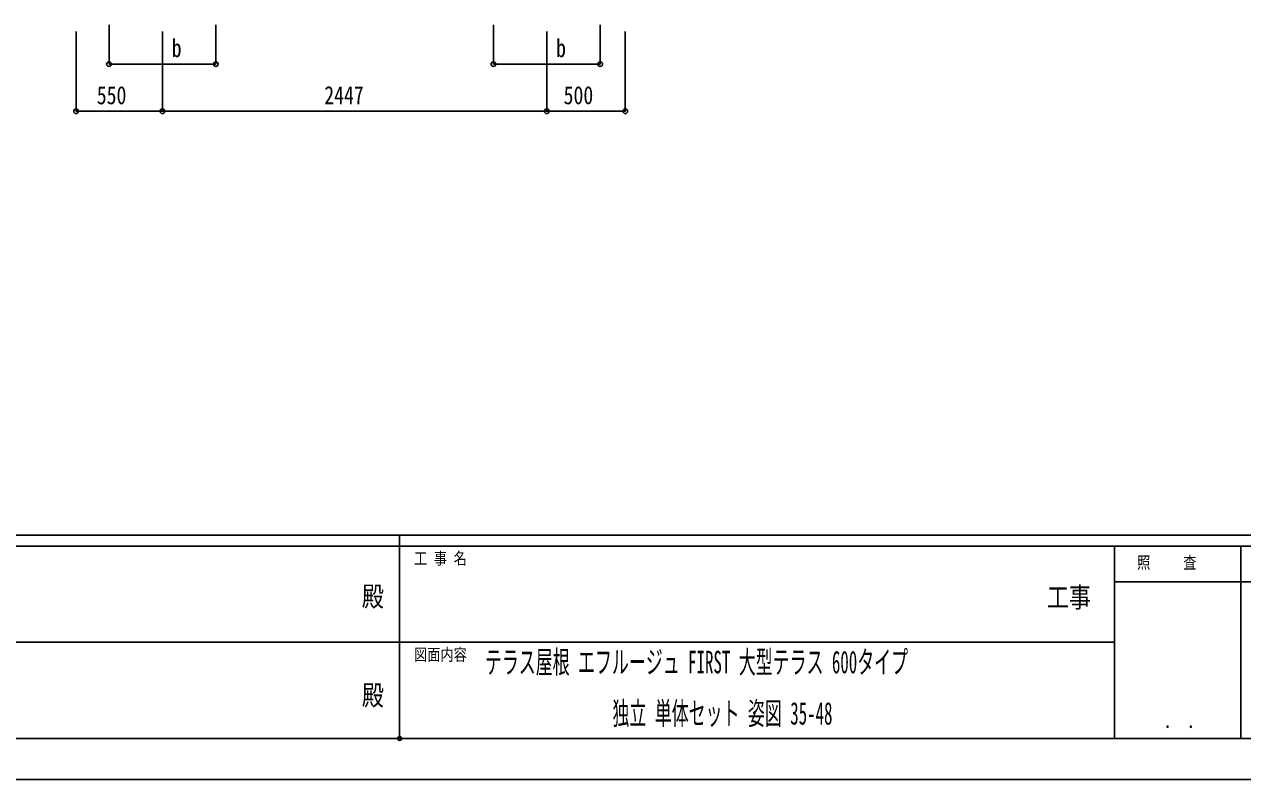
# Model space of a CAD drawing. Units: millimetres, scale not verified. Extents: x -14718 to 14718, y -10395 to 10395.
# Drawn here: x -2406 to 5349, y -10395 to -5584 of the extents above; entities that cross this region are included whole.
import ezdxf
from ezdxf.enums import TextEntityAlignment as Align

# ---------------------------------------------------------------- set-up
doc = ezdxf.new("R2010")
doc.units = ezdxf.units.MM
doc.header["$LTSCALE"] = 50
doc.header["$PDMODE"] = 32
doc.header["$PDSIZE"] = 25
for name, color, linetype in [('0-2_USER1', 3, 'Continuous'), ('0-6_YKK_D', 6, 'Continuous'), ('0-7_YKK_ZWAK', 7, 'Continuous')]:
    doc.layers.add(name, color=color, linetype=linetype)
doc.styles.add('ＭＳ ゴシック', font='')
doc.styles.get('ＭＳ ゴシック').set_extended_font_data('MS Gothic')

msp = doc.modelspace()

# ---------------------------------------------------------------- linework, layer by layer
at = {"layer": '0-6_YKK_D'}
for p, q in [((-2077.39, -5630.37), (-2077.39, -6138.5)), ((-1867.43, -5587.5), (-1867.43, -5838.5)), ((-1527.43, -5630.37), (-1527.43, -6138.5)), ((-1527.43, -5630.37), (-1527.43, -6138.5)), ((-1187.43, -5587.5), (-1187.43, -5838.5)), ((579.39, -5587.5), (579.39, -5838.5)), ((919.39, -5630.37), (919.39, -6138.5)), ((919.39, -5630.37), (919.39, -6138.5)), ((1259.39, -5587.5), (1259.39, -5838.5)), ((1419.39, -5630.37), (1419.39, -6138.5)), ((-1867.43, -5837.5), (-1187.43, -5837.5)), ((579.39, -5837.5), (1259.39, -5837.5)), ((-2077.39, -6137.5), (-1527.43, -6137.5)), ((-1527.43, -6137.5), (919.39, -6137.5)), ((1419.39, -6137.5), (919.39, -6137.5))]:
    msp.add_line(p, q, dxfattribs=at)
for centre in [(-1867.43, -5837.5), (-1187.43, -5837.5), (579.39, -5837.5), (1259.39, -5837.5), (-2077.39, -6137.5), (-1527.43, -6137.5), (-1527.43, -6137.5), (919.39, -6137.5), (919.39, -6137.5), (1419.39, -6137.5)]:
    msp.add_circle(centre, 14.88, dxfattribs=at)
at = {"layer": '0-7_YKK_ZWAK'}
for p, q in [((13632.57, -8837.5), (-13667.43, -8837.5)), ((-17.43, -8837.5), (-17.43, -10132.5)), ((-17.43, -8907.5), (-4567.43, -8907.5)), ((4532.57, -8907.5), (-17.43, -8907.5)), ((5337.57, -8907.5), (5337.57, -10132.5)), ((6947.57, -9135), (4532.57, -9135)), ((-4541.18, -9520), (-17.43, -9520)), ((-17.43, -9520), (4532.57, -9520)), ((-4567.43, -10132.5), (-17.43, -10132.5)), ((-17.43, -10132.5), (4532.57, -10132.5)), ((4532.57, -10132.5), (6947.57, -10132.5))]:
    msp.add_line(p, q, dxfattribs=at)
msp.add_lwpolyline([(-14717.5, -10395), (14717.5, -10395), (14717.5, 10395), (-14717.5, 10395)], close=True, dxfattribs=at)
msp.add_lwpolyline([(6947.57, -8907.5), (4532.57, -8907.5), (4532.57, -10132.5)], dxfattribs=at)
msp.add_point((-17.43, -10132.5), dxfattribs=at)

# ---------------------------------------------------------------- texts
at = {"layer": '0-2_USER1', "style": 'ＭＳ ゴシック', "width": 0.55}
for s, p in [('テラス屋根 エフルージュ FIRST 大型テラス 600タイプ', (525.58, -9760.92)), ('独立 単体セット 姿図 35-48', (1337.68, -10087.58))]:
    msp.add_text(s, height=143.7, dxfattribs=at).set_placement(p, align=Align.BOTTOM_LEFT)
at = {"layer": '0-6_YKK_D', "style": 'ＭＳ ゴシック', "width": 0.8}
for s, p in [('b', (-1468.03, -5827.5)), ('b', (978.79, -5827.5)), ('550', (-1945.21, -6127.5)), ('2447', (-497.22, -6127.5)), ('500', (1026.59, -6127.5))]:
    msp.add_text(s, height=115.5, dxfattribs=at).set_placement(p, align=Align.BOTTOM_LEFT)
at = {"layer": '0-7_YKK_ZWAK', "style": 'ＭＳ ゴシック', "width": 0.8}
for s, height, p in [('工 事 名', 76.98, (74.44, -9047.5)), ('照     査', 76.98, (4677.47, -9073.75)), ('工事', 128.3, (4103.17, -9336.13)), ('殿', 128.3, (-257.83, -9330.42)), ('図面内容', 76.98, (74.44, -9660)), ('殿', 128.3, (-257.83, -9960.42)), ('． ．', 90.71, (4847.5, -10095.23))]:
    msp.add_text(s, height=height, dxfattribs=at).set_placement(p, align=Align.BOTTOM_LEFT)

doc.saveas('drawing.dxf')
